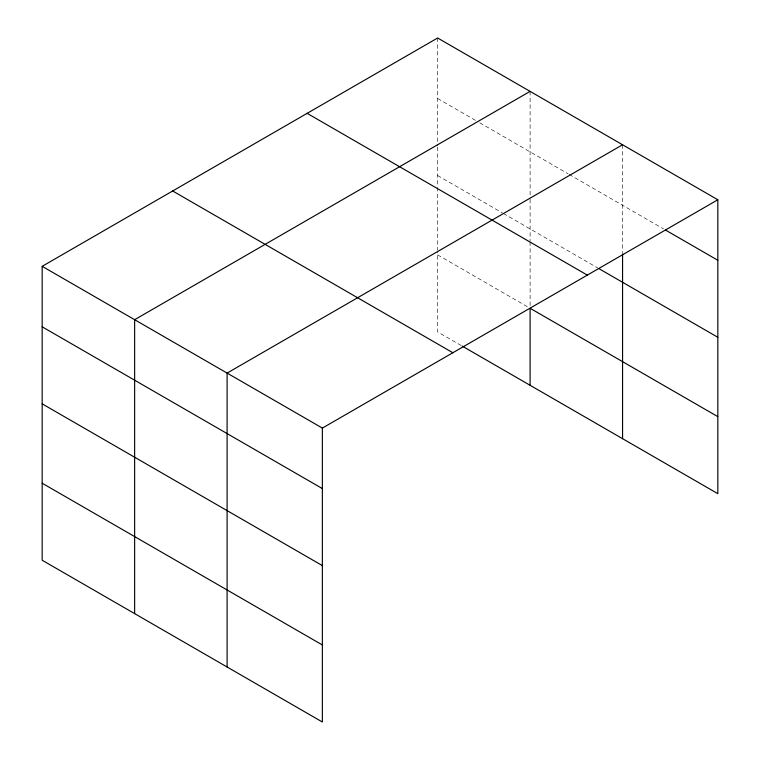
<?xml version="1.0" encoding="UTF-8"?>
<svg xmlns="http://www.w3.org/2000/svg" width="760" height="760" viewBox="0 0 760 760"><rect width="100%" height="100%" fill="white"/><g stroke="black" fill="none" stroke-linecap="round" stroke-linejoin="round"><path stroke-width="0.57" stroke-dasharray="3.8 2.85" d="M437.637 98.486L475.655 120.441M479.759 122.806L568.119 173.821M569.145 174.41L663.537 228.912M437.637 175.522L502.36 212.885M503.395 213.484L597.911 268.052M437.637 254.885L528.048 307.078M461.272 345.553L437.637 331.911L437.637 251.332M622.563 144.77L622.563 252.662M530.1 91.38L530.1 198.094M530.1 199.272L530.1 240.749M530.1 241.936L530.1 305.9M437.637 38L437.637 145.891M437.637 147.079L437.637 186.181M437.637 187.368L437.637 250.144"/><path stroke-width="1.14" d="M717.829 199.766L437.637 38L42.17 266.323L42.17 560.234L322.363 722L322.363 428.089L717.829 199.766L717.829 493.677L462.298 346.142M530.1 91.38L134.634 319.703L134.634 613.614M622.563 144.77L227.097 373.094L227.097 666.995M665.589 230.1L717.829 260.262M598.937 268.641L717.829 337.288M307.135 113.344L587.328 275.11M717.829 416.651L530.1 308.265L530.1 385.291M172.672 190.978L452.865 352.744M42.17 266.323L322.363 428.089M42.17 326.809L322.363 488.585M42.17 403.845L322.363 565.611M42.17 483.208L322.363 644.974M622.563 253.84L622.563 438.672"/></g></svg>
